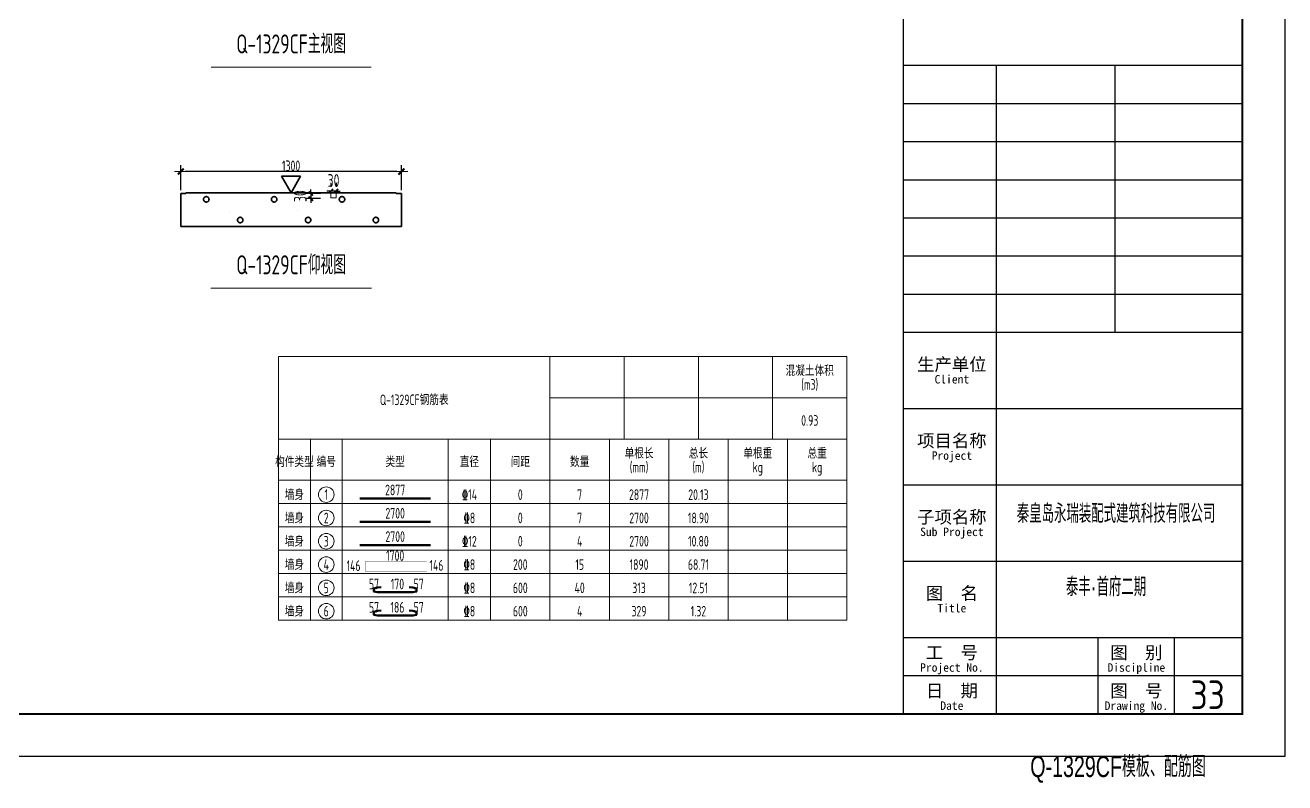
# Model space of a CAD drawing. Extents: x -85320 to 1679916, y -1321939 to 627.
# Drawn here: x 1290840 to 1320540, y -1118564 to -1100689 of the extents above; entities that cross this region are included whole.
import ezdxf
from ezdxf.enums import TextEntityAlignment as Align

# ---------------------------------------------------------------- set-up
doc = ezdxf.new("R2010")
doc.units = 0
doc.header["$LTSCALE"] = 1000
doc.linetypes.add('点划线', pattern=[1850, 1200, -300, 50, -300])
for name, color, linetype in [('BORDER', 7, 'Continuous'), ('TH', 7, 'Continuous'), ('Y-03墙-03预制墙钢筋', 1, 'Continuous'), ('图框文字', 7, 'Continuous'), ('打印线框', 7, 'Continuous'), ('拉模', 7, 'Continuous')]:
    doc.layers.add(name, color=color, linetype=linetype)
for name, color, linetype, lineweight in [('参数表文字', 7, 'Continuous', 18), ('参数表边线', 253, 'Continuous', 18), ('梁截面纵筋', 1, 'Continuous', 50), ('预制墙图名', 7, 'Continuous', 18), ('预制墙墙身水平筋', 130, 'Continuous', 18), ('预制墙详图孔洞', 9, '点划线', 18), ('预制墙详图标注', 3, 'Continuous', 18), ('预制墙详图轮廓', 3, 'Continuous', 35)]:
    doc.layers.add(name, color=color, linetype=linetype, lineweight=lineweight)
doc.styles.get("Standard").update_dxf_attribs({"font": 'gbenor.shx', "bigfont": 'gbcbig.shx'})
doc.styles.add('TSSD_Dimension', font='tssdeng.shx', dxfattribs={"width": 0.7, "bigfont": 'hztxt.shx'})
doc.styles.add('TSSD_Rein', font='Tssdeng.shx', dxfattribs={"width": 0.7, "bigfont": 'hztxt.shx'})
doc.styles.add('中西文等高字体', font='hztxt_e.shx', dxfattribs={"width": 0.7, "bigfont": 'hbhz.shx'})
doc.styles.add('样式 1', font='yjkeng.shx', dxfattribs={"width": 0.7, "bigfont": 'yjkchn.shx'})
doc.styles.add('样式 2', font='yjkeng.shx', dxfattribs={"width": 0.7, "bigfont": 'yjkchn.shx'})
doc.styles.add('设计院一', font='', dxfattribs={"width": 0.8})
doc.styles.get('设计院一').set_extended_font_data('SimSun')
doc.dimstyles.new('标注', dxfattribs={"dimtxt": 300, "dimasz": 100, "dimexe": 100, "dimexo": 250, "dimgap": 100, "dimtad": 1, "dimdec": 0, "dimlfac": 0.25, "dimzin": 0, "dimdsep": 46, "dimtxsty": 'TSSD_Dimension', "dimblk": 'ARCHTICK', "dimcen": 0, "dimdle": 100, "dimclrt": 7, "dimadec": 0, "dimazin": 0, "dimtfac": 1, "dimtdec": 0, "dimtix": 1, "dimtmove": 2, "dimatfit": 3, "dimfxl": 1, "dimtolj": 1, "dimtzin": 0, "dimarcsym": 0})
doc.dimstyles.new('盈建科结构', dxfattribs={"dimscale": 100, "dimtxt": 2.5, "dimasz": 1, "dimexe": 1.5, "dimexo": 0.625, "dimgap": 0.1, "dimtad": 1, "dimdec": 0, "dimrnd": 1, "dimzin": 0, "dimdsep": 46, "dimtxsty": '样式 1', "dimblk": '_yjkbk', "dimblk1": 'ARCHTICK', "dimblk2": 'ARCHTICK', "dimcen": 0.09, "dimadec": 0, "dimazin": 0, "dimtfac": 1, "dimtdec": 4, "dimtix": 1, "dimtmove": 2, "dimatfit": 3, "dimfxl": 1, "dimtolj": 1, "dimtzin": 0, "dimarcsym": 0})

# ---------------------------------------------------------------- blocks, each defined once
blk = doc.blocks.new('_yjkbk')
blk.add_line((-1, 0), (1.5, 0))
blk.add_lwpolyline([(-0.7, -0.7, 0.5, 0.5, 0), (0.7, 0.7, 0.5, 0.5, 0)], format="xyseb")
blk = doc.blocks.new('*D3705')
at = {"layer": 'Defpoints', "color": 0, "transparency": 16777216}
for p in [(1294510, -1104142), (1294510, -1104642), (1299710, -1104642)]:
    blk.add_point(p, dxfattribs=at)
at = {"layer": '预制墙详图标注', "color": 0, "lineweight": -2, "transparency": 16777216}
for p, q in [((1294510, -1104580), (1294510, -1103992)), ((1299610, -1104142), (1294610, -1104142)), ((1299710, -1104580), (1299710, -1103992))]:
    blk.add_line(p, q, dxfattribs=at)
at = {"layer": '预制墙详图标注', "color": 0, "lineweight": -2, "transparency": 16777216, "xscale": 100, "yscale": 100, "zscale": 100, "rotation": 180}
blk.add_blockref('_yjkbk', (1294510, -1104142), dxfattribs=at)
at = {"layer": '预制墙详图标注', "color": 0, "lineweight": -2, "transparency": 16777216, "xscale": 100, "yscale": 100, "zscale": 100}
blk.add_blockref('_yjkbk', (1299710, -1104142), dxfattribs=at)
at = {"layer": '预制墙详图标注', "color": 0, "transparency": 16777216, "insert": (1297110, -1104132), "char_height": 250, "attachment_point": 8, "style": '样式 1'}
blk.add_mtext('\\A1;1300', dxfattribs=at)
blk = doc.blocks.new('_ArchTick')
at = {"color": 0, "linetype": 'ByBlock', "const_width": 0.4}
blk.add_lwpolyline([(-0.5, -0.5), (0.5, 0.5)], dxfattribs=at)
blk = doc.blocks.new('图框1')
at = {"color": 7}
for p, q in [((1425679, -783089), (1425679, -823089)), ((1433679, -783089), (1433679, -823089)), ((1433679, -823089), (1433679, -783089)), ((1433679, -783089), (1433679, -823089)), ((1433679, -823089), (1433679, -783089)), ((1433679, -807789), (1425679, -807789)), ((1427879, -814089), (1427879, -807789)), ((1430679, -814089), (1430679, -807789)), ((1433679, -808689), (1425679, -808689)), ((1433679, -809589), (1425679, -809589)), ((1433679, -810489), (1425679, -810489)), ((1433679, -811389), (1425679, -811389)), ((1433679, -812289), (1425679, -812289)), ((1433679, -813189), (1425679, -813189)), ((1433679, -814089), (1425679, -814089)), ((1427879, -823089), (1427879, -814089)), ((1433679, -814089), (1431691, -814089)), ((1433679, -815889), (1425679, -815889)), ((1433679, -817689), (1425679, -817689)), ((1433679, -819489), (1425679, -819489)), ((1433679, -821289), (1425679, -821289)), ((1430279, -823089), (1430279, -821289)), ((1432079, -823089), (1432079, -821289)), ((1433679, -822189), (1425679, -822189)), ((1425679, -823089), (1433679, -823089)), ((1425679, -823089), (1433679, -823089))]:
    blk.add_line(p, q, dxfattribs=at)
at = {"layer": 'BORDER', "const_width": 50}
blk.add_lwpolyline([(1377779, -823089), (1377779, -783089), (1433679, -783089), (1433679, -823089)], close=True, dxfattribs=at)
at = {"color": 7, "style": '设计院一'}
for s, height, p in [('生产单位', 300, (1426829, -814989)), ('Client', 200, (1426829, -815289)), ('项目名称', 300, (1426829, -816789)), ('Project', 200, (1426829, -817089)), ('子项名称', 300, (1426829, -818589)), ('Sub Project', 200, (1426829, -818889)), ('图  名', 300, (1426829, -820389)), ('Title', 200, (1426829, -820689)), ('工  号', 300, (1426829, -821789)), ('图  别', 300, (1431179, -821789)), ('Project No.', 200, (1426829, -822089)), ('Discipline', 200, (1431179, -822089)), ('日  期', 300, (1426829, -822689)), ('图  号', 300, (1431179, -822689)), ('Date', 200, (1426829, -822989)), ('Drawing No.', 200, (1431179, -822989))]:
    blk.add_text(s, height=height, dxfattribs=at).set_placement(p, align=Align.CENTER)
at = {"layer": 'TH', "color": 2, "style": '中西文等高字体', "width": 0.7}
for s, p in [('秦皇岛永瑞装配式建筑科技有限公司', (1428359, -818709)), ('泰丰·首府二期', (1429517, -820439))]:
    blk.add_text(s, height=440, dxfattribs=at).set_placement(p, align=Align.BOTTOM_LEFT)
blk = doc.blocks.new('*D3765')
at = {"layer": 'Defpoints', "color": 0, "transparency": 16777216}
for p in [(1298050, -1104603), (1298050, -1104662), (1298170, -1104662)]:
    blk.add_point(p, dxfattribs=at)
at = {"layer": '预制墙墙身水平筋', "color": 0, "lineweight": -2, "transparency": 16777216}
for p, q in [((1298050, -1104412), (1298050, -1104503)), ((1298170, -1104412), (1298170, -1104503)), ((1298050, -1104603), (1297950, -1104603)), ((1298170, -1104603), (1298050, -1104603)), ((1298170, -1104603), (1298270, -1104603))]:
    blk.add_line(p, q, dxfattribs=at)
at = {"layer": '预制墙墙身水平筋', "color": 0, "lineweight": -2, "transparency": 16777216, "xscale": 100, "yscale": 100, "zscale": 100}
blk.add_blockref('_ArchTick', (1298050, -1104603), dxfattribs=at)
at = {"layer": '预制墙墙身水平筋', "color": 0, "lineweight": -2, "transparency": 16777216, "xscale": 100, "yscale": 100, "zscale": 100, "rotation": 180}
blk.add_blockref('_ArchTick', (1298170, -1104603), dxfattribs=at)
at = {"layer": '预制墙墙身水平筋', "color": 7, "transparency": 16777216, "insert": (1298110, -1104353), "char_height": 300, "attachment_point": 5, "style": 'TSSD_Dimension'}
blk.add_mtext('\\A1;30', dxfattribs=at)
blk = doc.blocks.new('*D3766')
at = {"layer": 'Defpoints', "color": 0, "transparency": 16777216}
for p in [(1297575, -1104782), (1298050, -1104662), (1298050, -1104782)]:
    blk.add_point(p, dxfattribs=at)
at = {"layer": '预制墙墙身水平筋', "color": 0, "lineweight": -2, "transparency": 16777216}
for p, q in [((1297800, -1104662), (1297475, -1104662)), ((1297800, -1104782), (1297475, -1104782)), ((1297575, -1104662), (1297575, -1104562)), ((1297575, -1104662), (1297575, -1104782)), ((1297575, -1104782), (1297575, -1104882))]:
    blk.add_line(p, q, dxfattribs=at)
at = {"layer": '预制墙墙身水平筋', "color": 0, "lineweight": -2, "transparency": 16777216, "xscale": 100, "yscale": 100, "zscale": 100}
for p, rotation in [((1297575, -1104662), 270), ((1297575, -1104782), 90)]:
    blk.add_blockref('_ArchTick', p, dxfattribs=dict(at, rotation=rotation))
at = {"layer": '预制墙墙身水平筋', "color": 7, "transparency": 16777216, "insert": (1297325, -1104722), "char_height": 300, "attachment_point": 5, "rotation": 90, "style": 'TSSD_Dimension'}
blk.add_mtext('\\A1;30', dxfattribs=at)

msp = doc.modelspace()

# ---------------------------------------------------------------- linework, layer by layer
at = {"layer": 'Y-03墙-03预制墙钢筋', "const_width": 6.4}
msp.add_lwpolyline([(1300296.251, -1113335.219), (1298866.551, -1113335.219, 0.414213562), (1298856.951, -1113344.819), (1298856.951, -1113569.241, 0.414213562), (1298866.551, -1113578.841), (1300296.251, -1113578.841, 0.414213562), (1300305.851, -1113569.241), (1300305.851, -1113344.819, 0.414213562)], format="xyb", close=True, dxfattribs=at)
at = {"layer": '参数表文字', "lineweight": 18}
for centre in [(1297938.321, -1111764.736), (1297938.321, -1112314.736), (1297938.321, -1112864.736), (1297938.321, -1113414.736), (1297938.321, -1113964.736), (1297938.321, -1114514.736)]:
    msp.add_circle(centre, 183.333, dxfattribs=at)
at = {"layer": '参数表边线', "lineweight": 18}
for p, q in [((1296813.321, -1110452.236), (1296813.321, -1108502.236)), ((1296813.321, -1108502.236), (1303213.321, -1108502.236)), ((1303213.321, -1110452.236), (1303213.321, -1108502.236)), ((1303213.321, -1109477.236), (1303213.321, -1108502.236)), ((1303213.321, -1108502.236), (1304963.321, -1108502.236)), ((1304963.321, -1109477.236), (1304963.321, -1108502.236)), ((1304963.321, -1108502.236), (1306713.321, -1108502.236)), ((1306713.321, -1109477.236), (1306713.321, -1108502.236)), ((1306713.321, -1108502.236), (1308463.321, -1108502.236)), ((1308463.321, -1109477.236), (1308463.321, -1108502.236)), ((1308463.321, -1108502.236), (1310213.321, -1108502.236)), ((1310213.321, -1109477.236), (1310213.321, -1108502.236)), ((1303213.321, -1110452.236), (1303213.321, -1109477.236)), ((1303213.321, -1109477.236), (1304963.321, -1109477.236)), ((1304963.321, -1110452.236), (1304963.321, -1109477.236)), ((1304963.321, -1109477.236), (1306713.321, -1109477.236)), ((1306713.321, -1110452.236), (1306713.321, -1109477.236)), ((1306713.321, -1109477.236), (1308463.321, -1109477.236)), ((1308463.321, -1110452.236), (1308463.321, -1109477.236)), ((1308463.321, -1109477.236), (1310213.321, -1109477.236)), ((1310213.321, -1110452.236), (1310213.321, -1109477.236)), ((1296813.321, -1110452.236), (1297563.321, -1110452.236)), ((1296813.321, -1110452.236), (1296813.321, -1111427.236)), ((1297563.321, -1110452.236), (1298313.321, -1110452.236)), ((1297563.321, -1110452.236), (1297563.321, -1111427.236)), ((1298313.321, -1110452.236), (1300813.321, -1110452.236)), ((1298313.321, -1110452.236), (1298313.321, -1111427.236)), ((1300813.321, -1110452.236), (1301813.321, -1110452.236)), ((1300813.321, -1110452.236), (1300813.321, -1111427.236)), ((1301813.321, -1110452.236), (1303213.321, -1110452.236)), ((1301813.321, -1110452.236), (1301813.321, -1111427.236)), ((1303213.321, -1110452.236), (1304613.321, -1110452.236)), ((1303213.321, -1110452.236), (1303213.321, -1111427.236)), ((1304613.321, -1110452.236), (1306013.321, -1110452.236)), ((1304613.321, -1110452.236), (1304613.321, -1111427.236)), ((1306013.321, -1110452.236), (1307413.321, -1110452.236)), ((1306013.321, -1110452.236), (1306013.321, -1111427.236)), ((1307413.321, -1110452.236), (1308813.321, -1110452.236)), ((1307413.321, -1110452.236), (1307413.321, -1111427.236)), ((1308813.321, -1110452.236), (1310213.321, -1110452.236)), ((1308813.321, -1110452.236), (1308813.321, -1111427.236)), ((1310213.321, -1110452.236), (1310213.321, -1111427.236)), ((1296813.321, -1111427.236), (1297563.321, -1111427.236)), ((1296813.321, -1111427.236), (1296813.321, -1111977.236)), ((1297563.321, -1111427.236), (1298313.321, -1111427.236)), ((1297563.321, -1111427.236), (1297563.321, -1111977.236)), ((1298313.321, -1111427.236), (1300813.321, -1111427.236)), ((1298313.321, -1111427.236), (1298313.321, -1111977.236)), ((1300813.321, -1111427.236), (1301813.321, -1111427.236)), ((1300813.321, -1111427.236), (1300813.321, -1111977.236)), ((1301813.321, -1111427.236), (1303213.321, -1111427.236)), ((1301813.321, -1111427.236), (1301813.321, -1111977.236)), ((1303213.321, -1111427.236), (1304613.321, -1111427.236)), ((1303213.321, -1111427.236), (1303213.321, -1111977.236)), ((1304613.321, -1111427.236), (1306013.321, -1111427.236)), ((1304613.321, -1111427.236), (1304613.321, -1111977.236)), ((1306013.321, -1111427.236), (1307413.321, -1111427.236)), ((1306013.321, -1111427.236), (1306013.321, -1111977.236)), ((1307413.321, -1111427.236), (1308813.321, -1111427.236)), ((1307413.321, -1111427.236), (1307413.321, -1111977.236)), ((1308813.321, -1111427.236), (1310213.321, -1111427.236)), ((1308813.321, -1111427.236), (1308813.321, -1111977.236)), ((1310213.321, -1111427.236), (1310213.321, -1111977.236)), ((1296813.321, -1111977.236), (1297563.321, -1111977.236)), ((1296813.321, -1111977.236), (1296813.321, -1112527.236)), ((1297563.321, -1111977.236), (1298313.321, -1111977.236)), ((1297563.321, -1111977.236), (1297563.321, -1112527.236)), ((1298313.321, -1111977.236), (1300813.321, -1111977.236)), ((1298313.321, -1111977.236), (1298313.321, -1112527.236)), ((1300813.321, -1111977.236), (1301813.321, -1111977.236)), ((1300813.321, -1111977.236), (1300813.321, -1112527.236)), ((1301813.321, -1111977.236), (1303213.321, -1111977.236)), ((1301813.321, -1111977.236), (1301813.321, -1112527.236)), ((1303213.321, -1111977.236), (1304613.321, -1111977.236)), ((1303213.321, -1111977.236), (1303213.321, -1112527.236)), ((1304613.321, -1111977.236), (1306013.321, -1111977.236)), ((1304613.321, -1111977.236), (1304613.321, -1112527.236)), ((1306013.321, -1111977.236), (1307413.321, -1111977.236)), ((1306013.321, -1111977.236), (1306013.321, -1112527.236)), ((1307413.321, -1111977.236), (1308813.321, -1111977.236)), ((1307413.321, -1111977.236), (1307413.321, -1112527.236)), ((1308813.321, -1111977.236), (1310213.321, -1111977.236)), ((1308813.321, -1111977.236), (1308813.321, -1112527.236)), ((1310213.321, -1111977.236), (1310213.321, -1112527.236)), ((1296813.321, -1112527.236), (1297563.321, -1112527.236)), ((1296813.321, -1112527.236), (1296813.321, -1113077.236)), ((1297563.321, -1112527.236), (1298313.321, -1112527.236)), ((1297563.321, -1112527.236), (1297563.321, -1113077.236)), ((1298313.321, -1112527.236), (1300813.321, -1112527.236)), ((1298313.321, -1112527.236), (1298313.321, -1113077.236)), ((1300813.321, -1112527.236), (1301813.321, -1112527.236)), ((1300813.321, -1112527.236), (1300813.321, -1113077.236)), ((1301813.321, -1112527.236), (1303213.321, -1112527.236)), ((1301813.321, -1112527.236), (1301813.321, -1113077.236)), ((1303213.321, -1112527.236), (1304613.321, -1112527.236)), ((1303213.321, -1112527.236), (1303213.321, -1113077.236)), ((1304613.321, -1112527.236), (1306013.321, -1112527.236)), ((1304613.321, -1112527.236), (1304613.321, -1113077.236)), ((1306013.321, -1112527.236), (1307413.321, -1112527.236)), ((1306013.321, -1112527.236), (1306013.321, -1113077.236)), ((1307413.321, -1112527.236), (1308813.321, -1112527.236)), ((1307413.321, -1112527.236), (1307413.321, -1113077.236)), ((1308813.321, -1112527.236), (1310213.321, -1112527.236)), ((1308813.321, -1112527.236), (1308813.321, -1113077.236)), ((1310213.321, -1112527.236), (1310213.321, -1113077.236)), ((1296813.321, -1113077.236), (1297563.321, -1113077.236)), ((1296813.321, -1113077.236), (1296813.321, -1113627.236)), ((1297563.321, -1113077.236), (1298313.321, -1113077.236)), ((1297563.321, -1113077.236), (1297563.321, -1113627.236)), ((1298313.321, -1113077.236), (1300813.321, -1113077.236)), ((1298313.321, -1113077.236), (1298313.321, -1113627.236)), ((1300813.321, -1113077.236), (1301813.321, -1113077.236)), ((1300813.321, -1113077.236), (1300813.321, -1113627.236)), ((1301813.321, -1113077.236), (1303213.321, -1113077.236)), ((1301813.321, -1113077.236), (1301813.321, -1113627.236)), ((1303213.321, -1113077.236), (1304613.321, -1113077.236)), ((1303213.321, -1113077.236), (1303213.321, -1113627.236)), ((1304613.321, -1113077.236), (1306013.321, -1113077.236)), ((1304613.321, -1113077.236), (1304613.321, -1113627.236)), ((1306013.321, -1113077.236), (1307413.321, -1113077.236)), ((1306013.321, -1113077.236), (1306013.321, -1113627.236)), ((1307413.321, -1113077.236), (1308813.321, -1113077.236)), ((1307413.321, -1113077.236), (1307413.321, -1113627.236)), ((1308813.321, -1113077.236), (1310213.321, -1113077.236)), ((1308813.321, -1113077.236), (1308813.321, -1113627.236)), ((1310213.321, -1113077.236), (1310213.321, -1113627.236)), ((1296813.321, -1113627.236), (1297563.321, -1113627.236)), ((1296813.321, -1113627.236), (1296813.321, -1114177.236)), ((1297563.321, -1113627.236), (1298313.321, -1113627.236)), ((1297563.321, -1113627.236), (1297563.321, -1114177.236)), ((1298313.321, -1113627.236), (1300813.321, -1113627.236)), ((1298313.321, -1113627.236), (1298313.321, -1114177.236)), ((1300813.321, -1113627.236), (1301813.321, -1113627.236)), ((1300813.321, -1113627.236), (1300813.321, -1114177.236)), ((1301813.321, -1113627.236), (1303213.321, -1113627.236)), ((1301813.321, -1113627.236), (1301813.321, -1114177.236)), ((1303213.321, -1113627.236), (1304613.321, -1113627.236)), ((1303213.321, -1113627.236), (1303213.321, -1114177.236)), ((1304613.321, -1113627.236), (1306013.321, -1113627.236)), ((1304613.321, -1113627.236), (1304613.321, -1114177.236)), ((1306013.321, -1113627.236), (1307413.321, -1113627.236)), ((1306013.321, -1113627.236), (1306013.321, -1114177.236)), ((1307413.321, -1113627.236), (1308813.321, -1113627.236)), ((1307413.321, -1113627.236), (1307413.321, -1114177.236)), ((1308813.321, -1113627.236), (1310213.321, -1113627.236)), ((1308813.321, -1113627.236), (1308813.321, -1114177.236)), ((1310213.321, -1113627.236), (1310213.321, -1114177.236)), ((1296813.321, -1114177.236), (1297563.321, -1114177.236)), ((1296813.321, -1114177.236), (1296813.321, -1114727.236)), ((1297563.321, -1114177.236), (1298313.321, -1114177.236)), ((1297563.321, -1114177.236), (1297563.321, -1114727.236)), ((1298313.321, -1114177.236), (1300813.321, -1114177.236)), ((1298313.321, -1114177.236), (1298313.321, -1114727.236)), ((1300813.321, -1114177.236), (1301813.321, -1114177.236)), ((1300813.321, -1114177.236), (1300813.321, -1114727.236)), ((1301813.321, -1114177.236), (1303213.321, -1114177.236)), ((1301813.321, -1114177.236), (1301813.321, -1114727.236)), ((1303213.321, -1114177.236), (1304613.321, -1114177.236)), ((1303213.321, -1114177.236), (1303213.321, -1114727.236)), ((1304613.321, -1114177.236), (1306013.321, -1114177.236)), ((1304613.321, -1114177.236), (1304613.321, -1114727.236)), ((1306013.321, -1114177.236), (1307413.321, -1114177.236)), ((1306013.321, -1114177.236), (1306013.321, -1114727.236)), ((1307413.321, -1114177.236), (1308813.321, -1114177.236)), ((1307413.321, -1114177.236), (1307413.321, -1114727.236)), ((1308813.321, -1114177.236), (1310213.321, -1114177.236)), ((1308813.321, -1114177.236), (1308813.321, -1114727.236)), ((1310213.321, -1114177.236), (1310213.321, -1114727.236)), ((1296813.321, -1114727.236), (1297563.321, -1114727.236)), ((1297563.321, -1114727.236), (1298313.321, -1114727.236)), ((1298313.321, -1114727.236), (1300813.321, -1114727.236)), ((1300813.321, -1114727.236), (1301813.321, -1114727.236)), ((1301813.321, -1114727.236), (1303213.321, -1114727.236)), ((1303213.321, -1114727.236), (1304613.321, -1114727.236)), ((1304613.321, -1114727.236), (1306013.321, -1114727.236)), ((1306013.321, -1114727.236), (1307413.321, -1114727.236)), ((1307413.321, -1114727.236), (1308813.321, -1114727.236)), ((1308813.321, -1114727.236), (1310213.321, -1114727.236))]:
    msp.add_line(p, q, dxfattribs=at)
at = {"layer": '打印线框', "color": 1}
msp.add_lwpolyline([(1261139.774, -1117942.172), (1261139.774, -1075942.172), (1320539.774, -1075942.172), (1320539.774, -1117942.172)], close=True, dxfattribs=at)
at = {"layer": '梁截面纵筋', "lineweight": 50}
for points in [[(1298729.988, -1111856.403), (1300396.655, -1111856.403)], [(1298729.988, -1112406.403), (1300396.655, -1112406.403)], [(1298729.988, -1112956.403), (1300396.655, -1112956.403)], [(1299229.988, -1113948.885), (1299146.655, -1113955.76), (1299063.321, -1113977.76), (1299063.321, -1114046.51), (1299146.655, -1114068.51), (1299979.988, -1114068.51), (1300063.321, -1114046.51), (1300063.321, -1113977.76), (1299979.988, -1113955.76), (1299896.655, -1113948.885)], [(1299229.988, -1114498.885), (1299146.655, -1114505.76), (1299063.321, -1114527.76), (1299063.321, -1114596.51), (1299146.655, -1114618.51), (1299979.988, -1114618.51), (1300063.321, -1114596.51), (1300063.321, -1114527.76), (1299979.988, -1114505.76), (1299896.655, -1114498.885)]]:
    msp.add_lwpolyline(points, dxfattribs=at)
at = {"layer": '预制墙图名', "lineweight": 18}
for p, q in [((1298996.68, -1101680.723), (1295222.885, -1101680.723)), ((1299002.585, -1106890.723), (1295216.98, -1106890.723))]:
    msp.add_line(p, q, dxfattribs=at)
at = {"layer": '预制墙墙身水平筋', "color": 6}
msp.add_lwpolyline([(1298169.783, -1104762.058), (1298049.783, -1104762.058), (1298049.783, -1104642.058), (1298169.783, -1104642.058)], close=True, dxfattribs=at)
at = {"layer": '预制墙详图孔洞', "lineweight": 35, "const_width": 0.18}
for points in [[(1295177.783, -1104798.058), (1295177.783, -1104642.058), (1295041.783, -1104642.058), (1295041.783, -1104798.058)], [(1295963.222, -1105244.008), (1295785.783, -1105018.512), (1295785.783, -1104642.058), (1295649.783, -1104642.058), (1295649.783, -1105065.605), (1295856.343, -1105328.109)], [(1296777.783, -1104798.058), (1296777.783, -1104642.058), (1296641.783, -1104642.058), (1296641.783, -1104798.058)], [(1297563.222, -1105244.008), (1297385.783, -1105018.512), (1297385.783, -1104642.058), (1297249.783, -1104642.058), (1297249.783, -1105065.605), (1297456.343, -1105328.109)], [(1298377.783, -1104798.058), (1298377.783, -1104642.058), (1298241.783, -1104642.058), (1298241.783, -1104798.058)], [(1299163.222, -1105244.008), (1298985.783, -1105018.512), (1298985.783, -1104642.058), (1298849.783, -1104642.058), (1298849.783, -1105065.605), (1299056.343, -1105328.109)]]:
    msp.add_lwpolyline(points, close=True, dxfattribs=at)
at = {"layer": '预制墙详图孔洞', "lineweight": 35}
for centre in [(1295109.783, -1104798.058), (1296709.783, -1104798.058), (1298309.783, -1104798.058), (1295909.783, -1105286.058), (1297509.783, -1105286.058), (1299109.783, -1105286.058)]:
    msp.add_circle(centre, 64, dxfattribs=at)
at = {"layer": '预制墙详图标注', "lineweight": 35}
for p, q in [((1297109.783, -1104642.058), (1296884.783, -1104252.347)), ((1296884.783, -1104252.347), (1297334.783, -1104252.347)), ((1297109.783, -1104642.058), (1297334.783, -1104252.347))]:
    msp.add_line(p, q, dxfattribs=at)
at = {"layer": '预制墙详图轮廓', "lineweight": 35}
for p, q in [((1294629.783, -1104662.058), (1294509.783, -1104662.058)), ((1294509.783, -1104662.058), (1294509.783, -1105442.058)), ((1299589.783, -1104642.058), (1294629.783, -1104642.058)), ((1294629.783, -1104642.058), (1294629.783, -1104662.058)), ((1299589.783, -1104662.058), (1299589.783, -1104642.058)), ((1299709.783, -1104662.058), (1299589.783, -1104662.058)), ((1299709.783, -1105442.058), (1299709.783, -1104662.058)), ((1294509.783, -1105442.058), (1294629.783, -1105442.058)), ((1299589.783, -1105442.058), (1294629.783, -1105442.058)), ((1299589.783, -1105442.058), (1299709.783, -1105442.058))]:
    msp.add_line(p, q, dxfattribs=at)

# ---------------------------------------------------------------- block references
at = {"layer": '拉模', "color": 3}
msp.add_blockref('图框1', (-114139.175, -293853.477), dxfattribs=at)

# ---------------------------------------------------------------- texts
at = {"layer": '参数表文字', "linetype": 'Continuous', "style": 'TSSD_Rein', "width": 0.7}
for s, p in [('混凝土体积', (1309338.321, -1109039.736)), ('单根长', (1305313.321, -1110989.736)), ('总长', (1306713.321, -1110989.736)), ('单根重', (1308113.321, -1110989.736)), ('总重', (1309513.321, -1110989.736))]:
    msp.add_text(s, height=250, dxfattribs=at).set_placement(p, align=Align.BOTTOM_CENTER)
for s, p in [('(m3)', (1309338.321, -1109039.736)), ('(mm)', (1305313.321, -1110989.736)), ('(m)', (1306713.321, -1110989.736)), ('kg', (1308113.321, -1110989.736)), ('kg', (1309513.321, -1110989.736))]:
    msp.add_text(s, height=250, dxfattribs=at).set_placement(p, align=Align.TOP_CENTER)
for s, p in [('Q-1329CF钢筋表', (1300013.321, -1109527.236)), ('0.93', (1309338.321, -1110014.736)), ('构件类型', (1297188.321, -1110989.736)), ('编号', (1297938.321, -1110989.736)), ('类型', (1299563.321, -1110989.736)), ('直径', (1301313.321, -1110989.736)), ('间距', (1302513.321, -1110989.736)), ('数量', (1303913.321, -1110989.736)), ('墙身', (1297188.321, -1111764.736)), ('1', (1297938.321, -1111764.736)), ('2877', (1299563.321, -1111654.736)), ('%%13214', (1301313.321, -1111764.736)), ('0', (1302513.321, -1111764.736)), ('7', (1303913.321, -1111764.736)), ('2877', (1305313.321, -1111764.736)), ('20.13', (1306713.321, -1111764.736)), ('墙身', (1297188.321, -1112314.736)), ('2', (1297938.321, -1112314.736)), ('2700', (1299563.321, -1112204.736)), ('%%1328', (1301313.321, -1112314.736)), ('0', (1302513.321, -1112314.736)), ('7', (1303913.321, -1112314.736)), ('2700', (1305313.321, -1112314.736)), ('18.90', (1306713.321, -1112314.736)), ('墙身', (1297188.321, -1112864.736)), ('3', (1297938.321, -1112864.736)), ('2700', (1299563.321, -1112754.736)), ('%%13212', (1301313.321, -1112864.736)), ('0', (1302513.321, -1112864.736)), ('4', (1303913.321, -1112864.736)), ('2700', (1305313.321, -1112864.736)), ('10.80', (1306713.321, -1112864.736)), ('1700', (1299563.321, -1113202.832)), ('墙身', (1297188.321, -1113414.736)), ('4', (1297938.321, -1113414.736)), ('146', (1298581.852, -1113441.621)), ('146', (1300536.564, -1113433.442)), ('%%1328', (1301313.321, -1113414.736)), ('200', (1302513.321, -1113414.736)), ('15', (1303913.321, -1113414.736)), ('1890', (1305313.321, -1113414.736)), ('68.71', (1306713.321, -1113414.736)), ('57', (1299063.321, -1113873.07)), (' 170', (1299563.321, -1113873.07)), (' 57', (1300063.321, -1113873.07)), ('墙身', (1297188.321, -1113964.736)), ('5', (1297938.321, -1113964.736)), ('%%1328', (1301313.321, -1113964.736)), ('600', (1302513.321, -1113964.736)), ('40', (1303913.321, -1113964.736)), ('313', (1305313.321, -1113964.736)), ('12.51', (1306713.321, -1113964.736)), ('57', (1299063.321, -1114423.07)), (' 186', (1299563.321, -1114423.07)), (' 57', (1300063.321, -1114423.07)), ('墙身', (1297188.321, -1114514.736)), ('6', (1297938.321, -1114514.736)), ('%%1328', (1301313.321, -1114514.736)), ('600', (1302513.321, -1114514.736)), ('4', (1303913.321, -1114514.736)), ('329', (1305313.321, -1114514.736)), ('1.32', (1306713.321, -1114514.736))]:
    msp.add_text(s, height=250, dxfattribs=at).set_placement(p, align=Align.MIDDLE_CENTER)
at = {"layer": '图框文字', "color": 2, "style": '中西文等高字体', "width": 0.7}
msp.add_text('Q-1329CF模板、配筋图', height=495, dxfattribs=at).set_placement((1314537.276, -1118576.193), align=Align.BOTTOM_LEFT)
at = {"layer": '拉模', "color": 3}
msp.add_text('33', height=673.8429, dxfattribs=at).set_placement((1318318.209, -1116823.053))
at = {"layer": '预制墙图名', "linetype": 'Continuous', "style": '样式 2', "width": 0.7}
for s, p in [('Q-1329CF主视图', (1297109.783, -1101492.058)), ('Q-1329CF仰视图', (1297109.783, -1106702.058))]:
    msp.add_text(s, height=450, dxfattribs=at).set_placement(p, align=Align.BOTTOM_CENTER)

# ---------------------------------------------------------------- dimensions: what is measured, and where the dimension line sits
at = {"layer": '预制墙墙身水平筋', "color": 3}
for base, p1, p2, angle, picture, middle in [((1298049.783, -1104603.198), (1298169.783, -1104662.058), (1298049.783, -1104662.058), 180, '*D3765', (1298109.783, -1104353.198)), ((1297574.508, -1104782.058), (1298049.783, -1104662.058), (1298049.783, -1104782.058), 90, '*D3766', (1297324.508, -1104722.058))]:
    dim = msp.add_linear_dim(base=base, p1=p1, p2=p2, angle=angle, dimstyle='标注', dxfattribs=at)
    dim.commit()
    dim.dimension.update_dxf_attribs({"geometry": picture, "text_midpoint": middle})
at = {"layer": '预制墙详图标注'}
dim = msp.add_aligned_dim(p1=(1299709.783, -1104642.058), p2=(1294509.783, -1104642.058), distance=-500, dimstyle='盈建科结构', override={"dimscale": 100, "dimtxt": 2.5, "dimasz": 1, "dimexe": 1.5, "dimexo": 0.625, "dimgap": 0.1, "dimtad": 1, "dimlfac": 0.25, "dimrnd": 5, "dimdle": 0, "dimtix": 1, "dimfxlon": 0}, dxfattribs=at)
dim.commit()
dim.dimension.update_dxf_attribs({"geometry": '*D3705', "text_midpoint": (1297109.783, -1104007.058)})

doc.saveas('drawing.dxf')
